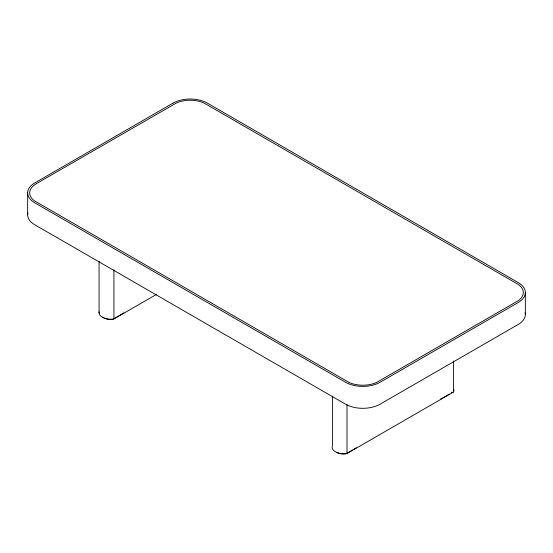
<?xml version="1.0" encoding="UTF-8"?>
<svg xmlns="http://www.w3.org/2000/svg" width="553" height="553" viewBox="0 0 553 553"><rect width="100%" height="100%" fill="white"/><g stroke="black" fill="none" stroke-linecap="round" stroke-linejoin="round"><path stroke-width="0.83" d="M451.587 392.81L451.849 392.084M124.003 312.818L112.923 319.219L111.665 319.371A9.484 5.475 0 0 1 102.768 317.049M99.118 311.837A11.53 6.657 0 0 0 113.932 318.97L156.368 294.466M352.641 449.942L345.984 453.778L344.733 453.93A9.484 5.475 0 0 1 336.929 452.361M354.114 449.084L356.332 447.806M440.506 399.211L449.375 394.089M332.609 396.024L332.609 445.22A11.53 6.657 0 0 0 335.484 451.87A11.53 6.657 0 0 0 346.994 453.529L453.46 392.063A11.53 6.657 0 0 0 453.93 389.692M525.35 292.551L525.35 314.484M453.46 360.991L453.46 392.063M346.994 404.326L346.994 453.529M113.932 269.767L113.932 318.97M99.07 261.244L99.07 313.033M27.65 192.879L27.65 214.806M525.143 312.645A24.415 14.095 0 0 1 518.196 324.452L380.084 404.188A24.415 14.095 0 0 1 345.556 404.188L34.804 224.774A24.415 14.095 0 0 1 27.857 212.967M36.284 183.714L34.314 185.013A22.376 12.919 0 0 0 34.314 200.746L349.199 382.545A22.376 12.919 0 0 0 376.441 382.545L518.686 300.417A22.376 12.919 0 0 0 518.686 284.691L203.801 102.893A22.376 12.919 0 0 0 176.559 102.893L36.284 183.714M172.916 103.176L34.804 182.912A24.415 14.095 0 0 0 34.804 202.847L345.556 382.261A24.415 14.095 0 0 0 380.084 382.261L518.196 302.519A24.415 14.095 0 0 0 518.196 282.583L207.444 103.176A24.415 14.095 0 0 0 172.916 103.176"/></g></svg>
